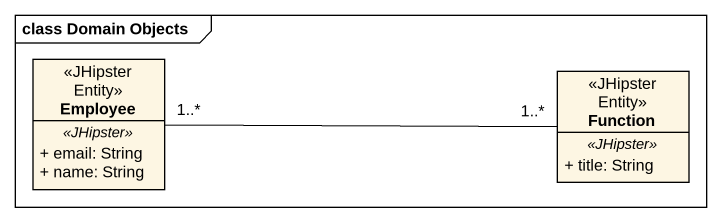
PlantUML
@startuml
mainframe class Domain Objects
hide circle
hide empty members
skinparam classAttributeIconSize 0
class Employee <<JHipster Entity>> {
  .. <<JHipster>> ..
  + email: String
  + name: String
}
class Function <<JHipster Entity>> {
  .. <<JHipster>> ..
  + title: String
}
Employee "1..*" -right- "1..*" Function
@enduml
